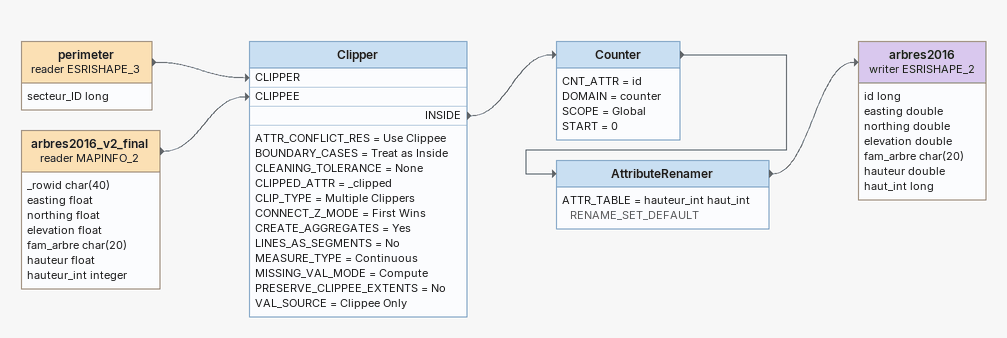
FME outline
perimeter (reader ESRISHAPE_3)
    attributes: secteur_ID long
    -> Clipper [CLIPPER]
arbres2016_v2_final (reader MAPINFO_2)
    attributes: _rowid char(40), easting float, northing float, elevation float, fam_arbre char(20), hauteur float, hauteur_int integer
    -> Clipper [CLIPPEE]
Clipper
    ATTR_CONFLICT_RES = Use Clippee
    BOUNDARY_CASES = Treat as Inside
    CLEANING_TOLERANCE = None
    CLIPPED_ATTR = _clipped
    CLIP_TYPE = Multiple Clippers
    CONNECT_Z_MODE = First Wins
    CREATE_AGGREGATES = Yes
    LINES_AS_SEGMENTS = No
    MEASURE_TYPE = Continuous
    MISSING_VAL_MODE = Compute
    PRESERVE_CLIPPEE_EXTENTS = No
    VAL_SOURCE = Clippee Only
    INSIDE -> Counter
Counter
    CNT_ATTR = id
    DOMAIN = counter
    SCOPE = Global
    START = 0
    -> AttributeRenamer
AttributeRenamer
    ATTR_TABLE = hauteur_int haut_int RENAME_SET_DEFAULT
    -> arbres2016 (writer ESRISHAPE_2)
arbres2016 (writer ESRISHAPE_2)
    attributes: id long, easting double, northing double, elevation double, fam_arbre char(20), hauteur double, haut_int long
